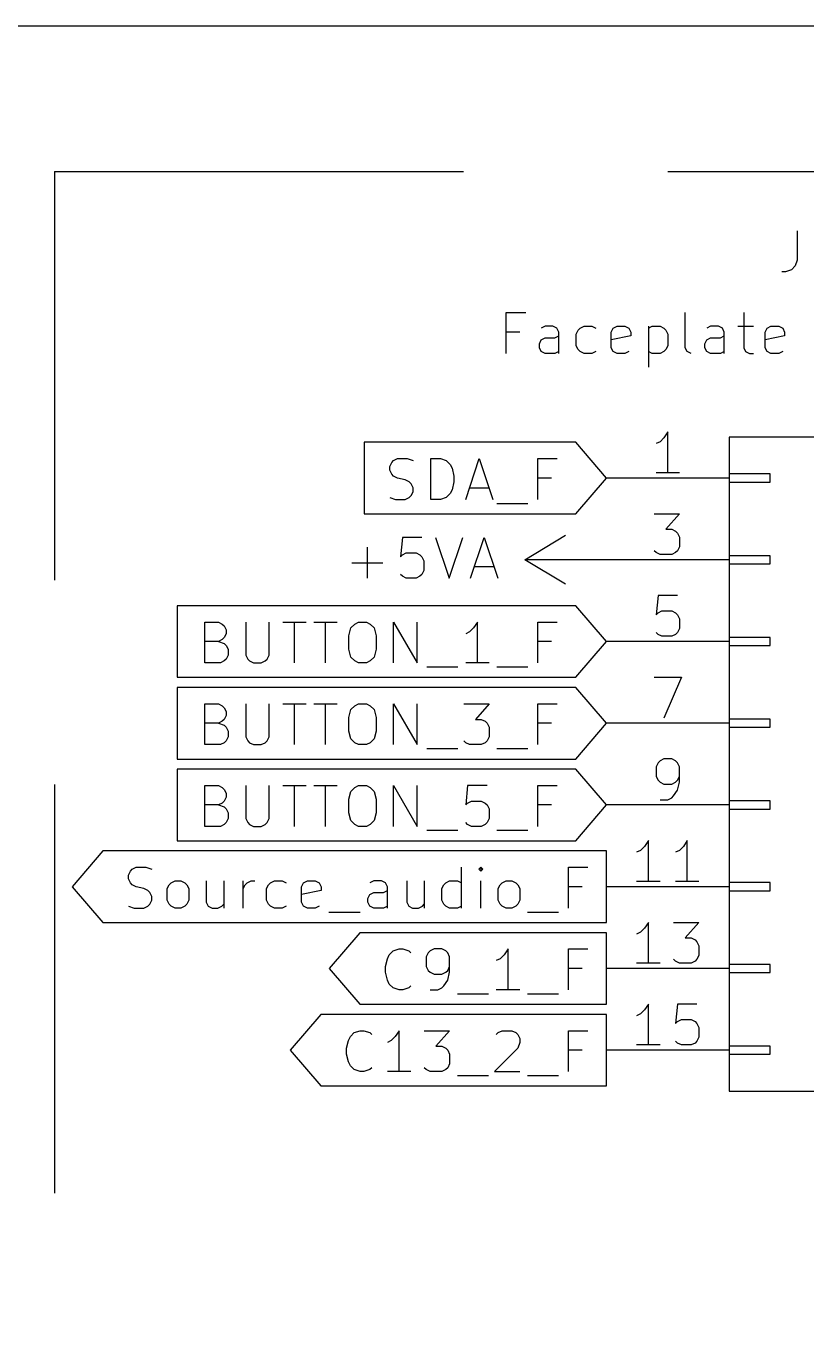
# Model space of a CAD drawing. Extents: x 0.3 to 16.3, y -11.7 to -0.2.
# Drawn here: x 14.39 to 15.344, y -1.785 to -0.197 of the extents above; entities that cross this region are included whole.
import ezdxf

# ---------------------------------------------------------------- set-up
doc = ezdxf.new("R2010")
doc.units = 0
doc.header["$MEASUREMENT"] = 0
doc.linetypes.add('DASHED', pattern=[0.75, 0.5, -0.25])
doc.layers.add('BLACK', color=7, linetype='CONTINUOUS')

msp = doc.modelspace()

# ---------------------------------------------------------------- linework, layer by layer
at = {"layer": 'BLACK', "linetype": 'CONTINUOUS'}
for p, q in [((0.787402, -0.19685), (16.3381, -0.19685)), ((15.3333, -0.447614), (15.3333, -0.483327)), ((15.3333, -0.447614), (15.3333, -0.483327)), ((15.3309, -0.490469), (15.3262, -0.495232)), ((15.3309, -0.490469), (15.3262, -0.495232)), ((15.3333, -0.483327), (15.3309, -0.490469)), ((15.3333, -0.483327), (15.3309, -0.490469)), ((15.319, -0.497614), (15.3143, -0.497614)), ((15.319, -0.497614), (15.3143, -0.497614)), ((15.3262, -0.495232), (15.319, -0.497614)), ((15.3262, -0.495232), (15.319, -0.497614)), ((14.9774, -0.597614), (14.9774, -0.547614)), ((14.9774, -0.547614), (15.0012, -0.547614)), ((14.9774, -0.597614), (14.9774, -0.547614)), ((14.9774, -0.547614), (15.0012, -0.547614)), ((15.1964, -0.590469), (15.1964, -0.547614)), ((15.1964, -0.590469), (15.1964, -0.547614)), ((15.2679, -0.547614), (15.2679, -0.590469)), ((15.2679, -0.547614), (15.2679, -0.590469)), ((14.994, -0.571421), (14.9774, -0.571421)), ((14.994, -0.571421), (14.9774, -0.571421)), ((15.025, -0.56428), (15.0202, -0.566661)), ((15.025, -0.56428), (15.0202, -0.566661)), ((15.0345, -0.56428), (15.025, -0.56428)), ((15.0345, -0.56428), (15.025, -0.56428)), ((15.0393, -0.566661), (15.0345, -0.56428)), ((15.0393, -0.566661), (15.0345, -0.56428)), ((15.0417, -0.571421), (15.0393, -0.566661)), ((15.0417, -0.571421), (15.0393, -0.566661)), ((15.0417, -0.597614), (15.0417, -0.571421)), ((15.0417, -0.597614), (15.0417, -0.571421)), ((15.0631, -0.573803), (15.0655, -0.569043)), ((15.0631, -0.573803), (15.0655, -0.569043)), ((15.0655, -0.569043), (15.0679, -0.566661)), ((15.0655, -0.569043), (15.0679, -0.566661)), ((15.0679, -0.566661), (15.0726, -0.56428)), ((15.0679, -0.566661), (15.0726, -0.56428)), ((15.0726, -0.56428), (15.0821, -0.56428)), ((15.0726, -0.56428), (15.0821, -0.56428)), ((15.0821, -0.56428), (15.0869, -0.566661)), ((15.0821, -0.56428), (15.0869, -0.566661)), ((15.1059, -0.571421), (15.1083, -0.566661)), ((15.1059, -0.571421), (15.1083, -0.566661)), ((15.1059, -0.590469), (15.1059, -0.571421)), ((15.1059, -0.590469), (15.1059, -0.571421)), ((15.1083, -0.566661), (15.1131, -0.56428)), ((15.1083, -0.566661), (15.1131, -0.56428)), ((15.1131, -0.56428), (15.1226, -0.56428)), ((15.1131, -0.56428), (15.1226, -0.56428)), ((15.1226, -0.56428), (15.1274, -0.566661)), ((15.1226, -0.56428), (15.1274, -0.566661)), ((15.1274, -0.566661), (15.1298, -0.571421)), ((15.1274, -0.566661), (15.1298, -0.571421)), ((15.1298, -0.571421), (15.1298, -0.576185)), ((15.1298, -0.571421), (15.1298, -0.576185)), ((15.1512, -0.56428), (15.1512, -0.61428)), ((15.1512, -0.566661), (15.1559, -0.56428)), ((15.1512, -0.56428), (15.1512, -0.61428)), ((15.1512, -0.566661), (15.1559, -0.56428)), ((15.1559, -0.56428), (15.1655, -0.56428)), ((15.1559, -0.56428), (15.1655, -0.56428)), ((15.1655, -0.56428), (15.1702, -0.566661)), ((15.1655, -0.56428), (15.1702, -0.566661)), ((15.1702, -0.566661), (15.1726, -0.569043)), ((15.1702, -0.566661), (15.1726, -0.569043)), ((15.1726, -0.569043), (15.175, -0.573803)), ((15.1726, -0.569043), (15.175, -0.573803)), ((15.2274, -0.56428), (15.2226, -0.566661)), ((15.2274, -0.56428), (15.2226, -0.566661)), ((15.2369, -0.56428), (15.2274, -0.56428)), ((15.2369, -0.56428), (15.2274, -0.56428)), ((15.2417, -0.566661), (15.2369, -0.56428)), ((15.2417, -0.566661), (15.2369, -0.56428)), ((15.244, -0.571421), (15.2417, -0.566661)), ((15.244, -0.571421), (15.2417, -0.566661)), ((15.244, -0.597614), (15.244, -0.571421)), ((15.244, -0.597614), (15.244, -0.571421)), ((15.2607, -0.56428), (15.2798, -0.56428)), ((15.2607, -0.56428), (15.2798, -0.56428)), ((15.294, -0.571421), (15.2964, -0.566661)), ((15.294, -0.571421), (15.2964, -0.566661)), ((15.294, -0.590469), (15.294, -0.571421)), ((15.294, -0.590469), (15.294, -0.571421)), ((15.2964, -0.566661), (15.3012, -0.56428)), ((15.2964, -0.566661), (15.3012, -0.56428)), ((15.3012, -0.56428), (15.3107, -0.56428)), ((15.3012, -0.56428), (15.3107, -0.56428)), ((15.3107, -0.56428), (15.3155, -0.566661)), ((15.3107, -0.56428), (15.3155, -0.566661)), ((15.3155, -0.566661), (15.3179, -0.571421)), ((15.3155, -0.566661), (15.3179, -0.571421)), ((15.3179, -0.571421), (15.3179, -0.576185)), ((15.3179, -0.571421), (15.3179, -0.576185)), ((15.0179, -0.585709), (15.0202, -0.580945)), ((15.0179, -0.585709), (15.0202, -0.580945)), ((15.0179, -0.590469), (15.0179, -0.585709)), ((15.0179, -0.590469), (15.0179, -0.585709)), ((15.0202, -0.580945), (15.025, -0.578567)), ((15.0202, -0.580945), (15.025, -0.578567)), ((15.025, -0.578567), (15.0369, -0.578567)), ((15.025, -0.578567), (15.0369, -0.578567)), ((15.0369, -0.578567), (15.0417, -0.576185)), ((15.0369, -0.578567), (15.0417, -0.576185)), ((15.0631, -0.588091), (15.0631, -0.573803)), ((15.0631, -0.588091), (15.0631, -0.573803)), ((15.1298, -0.576185), (15.1059, -0.580945)), ((15.1298, -0.576185), (15.1059, -0.580945)), ((15.175, -0.573803), (15.175, -0.588091)), ((15.175, -0.573803), (15.175, -0.588091)), ((15.2202, -0.585709), (15.2226, -0.580945)), ((15.2202, -0.585709), (15.2226, -0.580945)), ((15.2202, -0.590469), (15.2202, -0.585709)), ((15.2202, -0.590469), (15.2202, -0.585709)), ((15.2226, -0.580945), (15.2274, -0.578567)), ((15.2226, -0.580945), (15.2274, -0.578567)), ((15.2274, -0.578567), (15.2393, -0.578567)), ((15.2274, -0.578567), (15.2393, -0.578567)), ((15.2393, -0.578567), (15.244, -0.576185)), ((15.2393, -0.578567), (15.244, -0.576185)), ((15.3179, -0.576185), (15.294, -0.580945)), ((15.3179, -0.576185), (15.294, -0.580945)), ((15.0202, -0.595232), (15.0179, -0.590469)), ((15.0202, -0.595232), (15.0179, -0.590469)), ((15.025, -0.597614), (15.0202, -0.595232)), ((15.025, -0.597614), (15.0202, -0.595232)), ((15.0369, -0.597614), (15.025, -0.597614)), ((15.0369, -0.597614), (15.025, -0.597614)), ((15.0417, -0.595232), (15.0369, -0.597614)), ((15.0417, -0.595232), (15.0369, -0.597614)), ((15.0655, -0.59285), (15.0631, -0.588091)), ((15.0655, -0.59285), (15.0631, -0.588091)), ((15.0679, -0.595232), (15.0655, -0.59285)), ((15.0679, -0.595232), (15.0655, -0.59285)), ((15.0726, -0.597614), (15.0679, -0.595232)), ((15.0726, -0.597614), (15.0679, -0.595232)), ((15.0821, -0.597614), (15.0726, -0.597614)), ((15.0821, -0.597614), (15.0726, -0.597614)), ((15.0869, -0.595232), (15.0821, -0.597614)), ((15.0869, -0.595232), (15.0821, -0.597614)), ((15.1083, -0.595232), (15.1059, -0.590469)), ((15.1083, -0.595232), (15.1059, -0.590469)), ((15.1131, -0.597614), (15.1083, -0.595232)), ((15.1131, -0.597614), (15.1083, -0.595232)), ((15.1226, -0.597614), (15.1131, -0.597614)), ((15.1226, -0.597614), (15.1131, -0.597614)), ((15.1274, -0.595232), (15.1226, -0.597614)), ((15.1274, -0.595232), (15.1226, -0.597614)), ((15.1559, -0.597614), (15.1512, -0.595232)), ((15.1559, -0.597614), (15.1512, -0.595232)), ((15.1655, -0.597614), (15.1559, -0.597614)), ((15.1655, -0.597614), (15.1559, -0.597614)), ((15.1702, -0.595232), (15.1655, -0.597614)), ((15.1702, -0.595232), (15.1655, -0.597614)), ((15.1726, -0.59285), (15.1702, -0.595232)), ((15.1726, -0.59285), (15.1702, -0.595232)), ((15.175, -0.588091), (15.1726, -0.59285)), ((15.175, -0.588091), (15.1726, -0.59285)), ((15.1988, -0.595232), (15.1964, -0.590469)), ((15.1988, -0.595232), (15.1964, -0.590469)), ((15.2036, -0.597614), (15.1988, -0.595232)), ((15.2036, -0.597614), (15.1988, -0.595232)), ((15.2226, -0.595232), (15.2202, -0.590469)), ((15.2226, -0.595232), (15.2202, -0.590469)), ((15.2274, -0.597614), (15.2226, -0.595232)), ((15.2274, -0.597614), (15.2226, -0.595232)), ((15.2393, -0.597614), (15.2274, -0.597614)), ((15.2393, -0.597614), (15.2274, -0.597614)), ((15.244, -0.595232), (15.2393, -0.597614)), ((15.244, -0.595232), (15.2393, -0.597614)), ((15.2679, -0.590469), (15.2702, -0.595232)), ((15.2679, -0.590469), (15.2702, -0.595232)), ((15.2702, -0.595232), (15.275, -0.597614)), ((15.2702, -0.595232), (15.275, -0.597614)), ((15.275, -0.597614), (15.2798, -0.597614)), ((15.275, -0.597614), (15.2798, -0.597614)), ((15.2964, -0.595232), (15.294, -0.590469)), ((15.2964, -0.595232), (15.294, -0.590469)), ((15.3012, -0.597614), (15.2964, -0.595232)), ((15.3012, -0.597614), (15.2964, -0.595232)), ((15.3107, -0.597614), (15.3012, -0.597614)), ((15.3107, -0.597614), (15.3012, -0.597614)), ((15.3155, -0.595232), (15.3107, -0.597614)), ((15.3155, -0.595232), (15.3107, -0.597614)), ((15.175, -0.693618), (15.1702, -0.70076)), ((15.175, -0.693618), (15.1702, -0.70076)), ((15.175, -0.743618), (15.175, -0.693618)), ((15.175, -0.743618), (15.175, -0.693618)), ((15.0625, -0.706236), (14.8036, -0.706236)), ((14.8036, -0.706236), (14.8036, -0.75)), ((15.1, -0.75), (15.0625, -0.706236)), ((15.1655, -0.705524), (15.1607, -0.707902)), ((15.1655, -0.705524), (15.1607, -0.707902)), ((15.1702, -0.70076), (15.1655, -0.705524)), ((15.1702, -0.70076), (15.1655, -0.705524)), ((15.25, -0.7), (15.25, -1.5)), ((15.45, -0.7), (15.25, -0.7)), ((14.8373, -0.730953), (14.8397, -0.728575)), ((14.8397, -0.728575), (14.8445, -0.726193)), ((14.8445, -0.726193), (14.8564, -0.726193)), ((14.8564, -0.726193), (14.8635, -0.728575)), ((14.885, -0.776193), (14.885, -0.726193)), ((14.885, -0.726193), (14.8969, -0.726193)), ((14.8969, -0.726193), (14.904, -0.728575)), ((14.904, -0.728575), (14.9088, -0.733335)), ((14.9278, -0.776193), (14.9445, -0.726193)), ((14.9445, -0.726193), (14.9612, -0.776193)), ((15.0159, -0.776193), (15.0159, -0.726193)), ((15.0159, -0.726193), (15.0397, -0.726193)), ((14.835, -0.735717), (14.8373, -0.730953)), ((14.835, -0.740476), (14.835, -0.735717)), ((14.8373, -0.74524), (14.835, -0.740476)), ((14.8397, -0.747622), (14.8373, -0.74524)), ((14.9088, -0.733335), (14.9112, -0.738098)), ((14.9112, -0.738098), (14.9135, -0.747622)), ((15.1893, -0.743618), (15.1607, -0.743618)), ((15.1893, -0.743618), (15.1607, -0.743618)), ((15.25, -0.745), (15.25, -0.755)), ((15.3, -0.745), (15.25, -0.745)), ((15.3, -0.755), (15.3, -0.745)), ((14.8036, -0.75), (14.8036, -0.793764)), ((14.8445, -0.75), (14.8397, -0.747622)), ((14.854, -0.752382), (14.8445, -0.75)), ((14.8588, -0.754764), (14.854, -0.752382)), ((14.8612, -0.757146), (14.8588, -0.754764)), ((14.8635, -0.761906), (14.8612, -0.757146)), ((14.8635, -0.766669), (14.8635, -0.761906)), ((14.9135, -0.754764), (14.9112, -0.764287)), ((14.9135, -0.747622), (14.9135, -0.754764)), ((14.9326, -0.761906), (14.9564, -0.761906)), ((15.0326, -0.75), (15.0159, -0.75)), ((15.0625, -0.793764), (15.1, -0.75)), ((15.25, -0.75), (15.1, -0.75)), ((15.25, -0.75), (15.1, -0.75)), ((15.25, -0.755), (15.3, -0.755)), ((14.835, -0.773811), (14.8421, -0.776193)), ((14.8421, -0.776193), (14.854, -0.776193)), ((14.854, -0.776193), (14.8588, -0.773811)), ((14.8588, -0.773811), (14.8612, -0.771429)), ((14.8612, -0.771429), (14.8635, -0.766669)), ((14.8969, -0.776193), (14.885, -0.776193)), ((14.904, -0.773811), (14.8969, -0.776193)), ((14.9088, -0.769047), (14.904, -0.773811)), ((14.9112, -0.764287), (14.9088, -0.769047)), ((14.8036, -0.793764), (15.0625, -0.793764)), ((14.9659, -0.780953), (15.004, -0.780953)), ((15.1583, -0.793618), (15.1893, -0.793618)), ((15.1583, -0.793618), (15.1893, -0.793618)), ((15.1893, -0.793618), (15.1726, -0.812665)), ((15.1893, -0.793618), (15.1726, -0.812665)), ((14.8504, -0.822614), (14.8481, -0.846421)), ((14.8504, -0.822614), (14.8481, -0.846421)), ((14.8743, -0.822614), (14.8504, -0.822614)), ((14.8743, -0.822614), (14.8504, -0.822614)), ((14.8909, -0.822614), (14.9076, -0.872614)), ((14.8909, -0.822614), (14.9076, -0.872614)), ((14.9076, -0.872614), (14.9243, -0.822614)), ((14.9076, -0.872614), (14.9243, -0.822614)), ((14.9338, -0.872614), (14.9504, -0.822614)), ((14.9338, -0.872614), (14.9504, -0.822614)), ((14.9504, -0.822614), (14.9671, -0.872614)), ((14.9504, -0.822614), (14.9671, -0.872614)), ((15, -0.85), (15.05, -0.82)), ((15.1726, -0.812665), (15.1798, -0.812665)), ((15.1726, -0.812665), (15.1798, -0.812665)), ((15.1798, -0.812665), (15.1845, -0.815047)), ((15.1798, -0.812665), (15.1845, -0.815047)), ((15.1845, -0.815047), (15.1869, -0.817425)), ((15.1845, -0.815047), (15.1869, -0.817425)), ((15.1869, -0.817425), (15.1893, -0.822189)), ((15.1869, -0.817425), (15.1893, -0.822189)), ((15.1893, -0.822189), (15.1893, -0.834094)), ((15.1893, -0.822189), (15.1893, -0.834094)), ((14.8076, -0.872614), (14.8076, -0.83452)), ((14.8076, -0.872614), (14.8076, -0.83452)), ((14.8504, -0.844043), (14.8552, -0.841661)), ((14.8504, -0.844043), (14.8552, -0.841661)), ((14.8552, -0.841661), (14.8671, -0.841661)), ((14.8552, -0.841661), (14.8671, -0.841661)), ((14.8671, -0.841661), (14.8719, -0.844043)), ((14.8671, -0.841661), (14.8719, -0.844043)), ((15.1607, -0.841236), (15.1583, -0.838854)), ((15.1607, -0.841236), (15.1583, -0.838854)), ((15.1655, -0.843618), (15.1607, -0.841236)), ((15.1655, -0.843618), (15.1607, -0.841236)), ((15.1845, -0.841236), (15.1798, -0.843618)), ((15.1845, -0.841236), (15.1798, -0.843618)), ((15.1869, -0.838854), (15.1845, -0.841236)), ((15.1869, -0.838854), (15.1845, -0.841236)), ((15.1893, -0.834094), (15.1869, -0.838854)), ((15.1893, -0.834094), (15.1869, -0.838854)), ((14.7885, -0.853567), (14.8266, -0.853567)), ((14.7885, -0.853567), (14.8266, -0.853567)), ((14.8481, -0.846421), (14.8504, -0.844043)), ((14.8481, -0.846421), (14.8504, -0.844043)), ((14.8719, -0.844043), (14.8743, -0.846421)), ((14.8719, -0.844043), (14.8743, -0.846421)), ((14.8743, -0.846421), (14.8766, -0.851185)), ((14.8743, -0.846421), (14.8766, -0.851185)), ((14.8766, -0.851185), (14.8766, -0.863091)), ((14.8766, -0.851185), (14.8766, -0.863091)), ((15.05, -0.88), (15, -0.85)), ((15.1, -0.85), (15, -0.85)), ((15.25, -0.85), (15.1, -0.85)), ((15.25, -0.85), (15.1, -0.85)), ((15.1798, -0.843618), (15.1655, -0.843618)), ((15.1798, -0.843618), (15.1655, -0.843618)), ((15.25, -0.845), (15.25, -0.855)), ((15.3, -0.845), (15.25, -0.845)), ((15.25, -0.855), (15.3, -0.855)), ((15.3, -0.855), (15.3, -0.845)), ((14.8504, -0.870232), (14.8481, -0.86785)), ((14.8504, -0.870232), (14.8481, -0.86785)), ((14.8552, -0.872614), (14.8504, -0.870232)), ((14.8552, -0.872614), (14.8504, -0.870232)), ((14.8671, -0.872614), (14.8552, -0.872614)), ((14.8671, -0.872614), (14.8552, -0.872614)), ((14.8719, -0.870232), (14.8671, -0.872614)), ((14.8719, -0.870232), (14.8671, -0.872614)), ((14.8743, -0.86785), (14.8719, -0.870232)), ((14.8743, -0.86785), (14.8719, -0.870232)), ((14.8766, -0.863091), (14.8743, -0.86785)), ((14.8766, -0.863091), (14.8743, -0.86785)), ((14.9385, -0.858327), (14.9624, -0.858327)), ((14.9385, -0.858327), (14.9624, -0.858327)), ((15.1631, -0.893618), (15.1607, -0.917425)), ((15.1631, -0.893618), (15.1607, -0.917425)), ((15.1869, -0.893618), (15.1631, -0.893618)), ((15.1869, -0.893618), (15.1631, -0.893618)), ((15.0625, -0.906236), (14.575, -0.906236)), ((14.575, -0.906236), (14.575, -0.95)), ((15.1, -0.95), (15.0625, -0.906236)), ((15.1607, -0.917425), (15.1631, -0.915047)), ((15.1607, -0.917425), (15.1631, -0.915047)), ((15.1631, -0.915047), (15.1679, -0.912665)), ((15.1631, -0.915047), (15.1679, -0.912665)), ((15.1679, -0.912665), (15.1798, -0.912665)), ((15.1679, -0.912665), (15.1798, -0.912665)), ((15.1798, -0.912665), (15.1845, -0.915047)), ((15.1798, -0.912665), (15.1845, -0.915047)), ((15.1845, -0.915047), (15.1869, -0.917425)), ((15.1845, -0.915047), (15.1869, -0.917425)), ((15.1869, -0.917425), (15.1893, -0.922189)), ((15.1869, -0.917425), (15.1893, -0.922189)), ((14.6088, -0.976193), (14.6088, -0.926193)), ((14.6088, -0.926193), (14.6254, -0.926193)), ((14.6254, -0.926193), (14.6302, -0.928575)), ((14.6302, -0.928575), (14.6326, -0.930953)), ((14.6326, -0.930953), (14.635, -0.935717)), ((14.635, -0.935717), (14.635, -0.940476)), ((14.6588, -0.926193), (14.6588, -0.966669)), ((14.6873, -0.966669), (14.6873, -0.926193)), ((14.704, -0.926193), (14.7326, -0.926193)), ((14.7183, -0.976193), (14.7183, -0.926193)), ((14.7421, -0.926193), (14.7707, -0.926193)), ((14.7564, -0.976193), (14.7564, -0.926193)), ((14.785, -0.942858), (14.7873, -0.933335)), ((14.7873, -0.933335), (14.7921, -0.928575)), ((14.7921, -0.928575), (14.7969, -0.926193)), ((14.7969, -0.926193), (14.8064, -0.926193)), ((14.8064, -0.926193), (14.8112, -0.928575)), ((14.8112, -0.928575), (14.8159, -0.933335)), ((14.8159, -0.933335), (14.8183, -0.942858)), ((14.8397, -0.976193), (14.8397, -0.926193)), ((14.8397, -0.926193), (14.8683, -0.976193)), ((14.8683, -0.976193), (14.8683, -0.926193)), ((14.9373, -0.933335), (14.9326, -0.938098)), ((14.9421, -0.926193), (14.9373, -0.933335)), ((14.9421, -0.976193), (14.9421, -0.926193)), ((15.0159, -0.976193), (15.0159, -0.926193)), ((15.0159, -0.926193), (15.0397, -0.926193)), ((15.1893, -0.934094), (15.1869, -0.938854)), ((15.1893, -0.934094), (15.1869, -0.938854)), ((15.1893, -0.922189), (15.1893, -0.934094)), ((15.1893, -0.922189), (15.1893, -0.934094)), ((14.575, -0.95), (14.575, -0.993764)), ((14.6254, -0.95), (14.6088, -0.95)), ((14.6302, -0.947622), (14.6254, -0.95)), ((14.6254, -0.95), (14.6326, -0.952382)), ((14.6326, -0.94524), (14.6302, -0.947622)), ((14.635, -0.940476), (14.6326, -0.94524)), ((14.6326, -0.952382), (14.635, -0.954764)), ((14.785, -0.959524), (14.785, -0.942858)), ((14.8183, -0.942858), (14.8183, -0.959524)), ((14.9326, -0.938098), (14.9278, -0.940476)), ((15.0326, -0.95), (15.0159, -0.95)), ((15.0625, -0.993764), (15.1, -0.95)), ((15.25, -0.95), (15.1, -0.95)), ((15.25, -0.95), (15.1, -0.95)), ((15.1631, -0.941236), (15.1607, -0.938854)), ((15.1631, -0.941236), (15.1607, -0.938854)), ((15.1679, -0.943618), (15.1631, -0.941236)), ((15.1679, -0.943618), (15.1631, -0.941236)), ((15.1798, -0.943618), (15.1679, -0.943618)), ((15.1798, -0.943618), (15.1679, -0.943618)), ((15.1845, -0.941236), (15.1798, -0.943618)), ((15.1845, -0.941236), (15.1798, -0.943618)), ((15.1869, -0.938854), (15.1845, -0.941236)), ((15.1869, -0.938854), (15.1845, -0.941236)), ((15.25, -0.945), (15.25, -0.955)), ((15.3, -0.945), (15.25, -0.945)), ((15.3, -0.955), (15.3, -0.945)), ((14.635, -0.954764), (14.6373, -0.959524)), ((14.6373, -0.966669), (14.635, -0.971429)), ((14.6373, -0.959524), (14.6373, -0.966669)), ((14.6588, -0.966669), (14.6612, -0.971429)), ((14.685, -0.971429), (14.6873, -0.966669)), ((14.7873, -0.969047), (14.785, -0.959524)), ((14.8183, -0.959524), (14.8159, -0.969047)), ((15.25, -0.955), (15.3, -0.955)), ((14.6278, -0.976193), (14.6088, -0.976193)), ((14.6326, -0.973811), (14.6278, -0.976193)), ((14.635, -0.971429), (14.6326, -0.973811)), ((14.6612, -0.971429), (14.6635, -0.973811)), ((14.6635, -0.973811), (14.6683, -0.976193)), ((14.6683, -0.976193), (14.6778, -0.976193)), ((14.6778, -0.976193), (14.6826, -0.973811)), ((14.6826, -0.973811), (14.685, -0.971429)), ((14.7921, -0.973811), (14.7873, -0.969047)), ((14.7969, -0.976193), (14.7921, -0.973811)), ((14.8064, -0.976193), (14.7969, -0.976193)), ((14.8112, -0.973811), (14.8064, -0.976193)), ((14.8159, -0.969047), (14.8112, -0.973811)), ((14.8802, -0.980953), (14.9183, -0.980953)), ((14.9564, -0.976193), (14.9278, -0.976193)), ((14.9659, -0.980953), (15.004, -0.980953)), ((14.575, -0.993764), (15.0625, -0.993764)), ((15.1583, -0.993618), (15.1917, -0.993618)), ((15.1583, -0.993618), (15.1917, -0.993618)), ((15.1917, -0.993618), (15.1702, -1.04362)), ((15.1917, -0.993618), (15.1702, -1.04362)), ((15.0625, -1.00624), (14.575, -1.00624)), ((14.575, -1.00624), (14.575, -1.05)), ((15.1, -1.05), (15.0625, -1.00624)), ((14.6088, -1.07619), (14.6088, -1.02619)), ((14.6088, -1.02619), (14.6254, -1.02619)), ((14.6254, -1.02619), (14.6302, -1.02857)), ((14.6302, -1.02857), (14.6326, -1.03095)), ((14.6326, -1.03095), (14.635, -1.03572)), ((14.6588, -1.02619), (14.6588, -1.06667)), ((14.6873, -1.06667), (14.6873, -1.02619)), ((14.704, -1.02619), (14.7326, -1.02619)), ((14.7183, -1.07619), (14.7183, -1.02619)), ((14.7421, -1.02619), (14.7707, -1.02619)), ((14.7564, -1.07619), (14.7564, -1.02619)), ((14.7873, -1.03333), (14.7921, -1.02857)), ((14.7921, -1.02857), (14.7969, -1.02619)), ((14.7969, -1.02619), (14.8064, -1.02619)), ((14.8064, -1.02619), (14.8112, -1.02857)), ((14.8112, -1.02857), (14.8159, -1.03333)), ((14.8397, -1.07619), (14.8397, -1.02619)), ((14.8397, -1.02619), (14.8683, -1.07619)), ((14.8683, -1.07619), (14.8683, -1.02619)), ((14.9254, -1.02619), (14.9564, -1.02619)), ((14.9564, -1.02619), (14.9397, -1.04524)), ((15.0159, -1.07619), (15.0159, -1.02619)), ((15.0159, -1.02619), (15.0397, -1.02619)), ((14.6302, -1.04762), (14.6254, -1.05)), ((14.6326, -1.04524), (14.6302, -1.04762)), ((14.635, -1.04048), (14.6326, -1.04524)), ((14.635, -1.03572), (14.635, -1.04048)), ((14.785, -1.04286), (14.7873, -1.03333)), ((14.785, -1.05952), (14.785, -1.04286)), ((14.8159, -1.03333), (14.8183, -1.04286)), ((14.8183, -1.04286), (14.8183, -1.05952)), ((14.9397, -1.04524), (14.9469, -1.04524)), ((14.9469, -1.04524), (14.9516, -1.04762)), ((14.9516, -1.04762), (14.954, -1.05)), ((15.25, -1.045), (15.25, -1.055)), ((15.3, -1.045), (15.25, -1.045)), ((15.3, -1.055), (15.3, -1.045)), ((14.575, -1.05), (14.575, -1.09376)), ((14.6254, -1.05), (14.6088, -1.05)), ((14.6254, -1.05), (14.6326, -1.05238)), ((14.6326, -1.05238), (14.635, -1.05476)), ((14.635, -1.05476), (14.6373, -1.05952)), ((14.6373, -1.05952), (14.6373, -1.06667)), ((14.7873, -1.06905), (14.785, -1.05952)), ((14.8183, -1.05952), (14.8159, -1.06905)), ((14.954, -1.05), (14.9564, -1.05476)), ((14.9564, -1.05476), (14.9564, -1.06667)), ((15.0326, -1.05), (15.0159, -1.05)), ((15.0625, -1.09376), (15.1, -1.05)), ((15.25, -1.05), (15.1, -1.05)), ((15.25, -1.05), (15.1, -1.05)), ((15.25, -1.055), (15.3, -1.055)), ((14.6278, -1.07619), (14.6088, -1.07619)), ((14.6326, -1.07381), (14.6278, -1.07619)), ((14.635, -1.07143), (14.6326, -1.07381)), ((14.6373, -1.06667), (14.635, -1.07143)), ((14.6588, -1.06667), (14.6612, -1.07143)), ((14.6612, -1.07143), (14.6635, -1.07381)), ((14.6635, -1.07381), (14.6683, -1.07619)), ((14.6683, -1.07619), (14.6778, -1.07619)), ((14.6778, -1.07619), (14.6826, -1.07381)), ((14.6826, -1.07381), (14.685, -1.07143)), ((14.685, -1.07143), (14.6873, -1.06667)), ((14.7921, -1.07381), (14.7873, -1.06905)), ((14.7969, -1.07619), (14.7921, -1.07381)), ((14.8064, -1.07619), (14.7969, -1.07619)), ((14.8112, -1.07381), (14.8064, -1.07619)), ((14.8159, -1.06905), (14.8112, -1.07381)), ((14.9278, -1.07381), (14.9254, -1.07143)), ((14.9326, -1.07619), (14.9278, -1.07381)), ((14.9469, -1.07619), (14.9326, -1.07619)), ((14.9516, -1.07381), (14.9469, -1.07619)), ((14.954, -1.07143), (14.9516, -1.07381)), ((14.9564, -1.06667), (14.954, -1.07143)), ((14.575, -1.09376), (15.0625, -1.09376)), ((14.8802, -1.08095), (14.9183, -1.08095)), ((14.9659, -1.08095), (15.004, -1.08095)), ((15.1702, -1.09362), (15.1655, -1.096)), ((15.1702, -1.09362), (15.1655, -1.096)), ((15.1798, -1.09362), (15.1702, -1.09362)), ((15.1798, -1.09362), (15.1702, -1.09362)), ((15.1845, -1.096), (15.1798, -1.09362)), ((15.1845, -1.096), (15.1798, -1.09362)), ((15.0625, -1.10624), (14.575, -1.10624)), ((14.575, -1.10624), (14.575, -1.15)), ((15.1, -1.15), (15.0625, -1.10624)), ((15.1631, -1.09838), (15.1607, -1.10314)), ((15.1631, -1.09838), (15.1607, -1.10314)), ((15.1607, -1.10314), (15.1607, -1.11505)), ((15.1607, -1.10314), (15.1607, -1.11505)), ((15.1655, -1.096), (15.1631, -1.09838)), ((15.1655, -1.096), (15.1631, -1.09838)), ((15.1869, -1.09838), (15.1845, -1.096)), ((15.1869, -1.09838), (15.1845, -1.096)), ((15.1893, -1.10314), (15.1869, -1.09838)), ((15.1893, -1.10314), (15.1869, -1.09838)), ((15.1893, -1.12219), (15.1893, -1.10314)), ((15.1893, -1.12219), (15.1893, -1.10314)), ((14.6088, -1.17619), (14.6088, -1.12619)), ((14.6088, -1.12619), (14.6254, -1.12619)), ((14.6254, -1.12619), (14.6302, -1.12857)), ((14.6588, -1.12619), (14.6588, -1.16667)), ((14.6873, -1.16667), (14.6873, -1.12619)), ((14.704, -1.12619), (14.7326, -1.12619)), ((14.7183, -1.17619), (14.7183, -1.12619)), ((14.7421, -1.12619), (14.7707, -1.12619)), ((14.7564, -1.17619), (14.7564, -1.12619)), ((14.7921, -1.12857), (14.7969, -1.12619)), ((14.7969, -1.12619), (14.8064, -1.12619)), ((14.8064, -1.12619), (14.8112, -1.12857)), ((14.8397, -1.17619), (14.8397, -1.12619)), ((14.8397, -1.12619), (14.8683, -1.17619)), ((14.8683, -1.17619), (14.8683, -1.12619)), ((14.9302, -1.12619), (14.9278, -1.15)), ((14.954, -1.12619), (14.9302, -1.12619)), ((15.0159, -1.17619), (15.0159, -1.12619)), ((15.0159, -1.12619), (15.0397, -1.12619)), ((15.1607, -1.11505), (15.1631, -1.11981)), ((15.1607, -1.11505), (15.1631, -1.11981)), ((15.1631, -1.11981), (15.1655, -1.12219)), ((15.1631, -1.11981), (15.1655, -1.12219)), ((15.1655, -1.12219), (15.1702, -1.12457)), ((15.1655, -1.12219), (15.1702, -1.12457)), ((15.1702, -1.12457), (15.1798, -1.12457)), ((15.1702, -1.12457), (15.1798, -1.12457)), ((15.1798, -1.12457), (15.1845, -1.12219)), ((15.1798, -1.12457), (15.1845, -1.12219)), ((15.1845, -1.12219), (15.1869, -1.11981)), ((15.1845, -1.12219), (15.1869, -1.11981)), ((15.1869, -1.11981), (15.1893, -1.11505)), ((15.1869, -1.11981), (15.1893, -1.11505)), ((15.1869, -1.13171), (15.1893, -1.12219)), ((15.1869, -1.13171), (15.1893, -1.12219)), ((14.6302, -1.12857), (14.6326, -1.13095)), ((14.6326, -1.13095), (14.635, -1.13572)), ((14.635, -1.14048), (14.6326, -1.14524)), ((14.635, -1.13572), (14.635, -1.14048)), ((14.785, -1.14286), (14.7873, -1.13333)), ((14.785, -1.15952), (14.785, -1.14286)), ((14.7873, -1.13333), (14.7921, -1.12857)), ((14.8112, -1.12857), (14.8159, -1.13333)), ((14.8159, -1.13333), (14.8183, -1.14286)), ((14.8183, -1.14286), (14.8183, -1.15952)), ((15.175, -1.14362), (15.1798, -1.14124)), ((15.175, -1.14362), (15.1798, -1.14124)), ((15.1798, -1.14124), (15.1821, -1.13885)), ((15.1798, -1.14124), (15.1821, -1.13885)), ((15.1821, -1.13885), (15.1869, -1.13171)), ((15.1821, -1.13885), (15.1869, -1.13171)), ((14.575, -1.15), (14.575, -1.19376)), ((14.6254, -1.15), (14.6088, -1.15)), ((14.6302, -1.14762), (14.6254, -1.15)), ((14.6254, -1.15), (14.6326, -1.15238)), ((14.6326, -1.14524), (14.6302, -1.14762)), ((14.6326, -1.15238), (14.635, -1.15476)), ((14.635, -1.15476), (14.6373, -1.15952)), ((14.9278, -1.15), (14.9302, -1.14762)), ((14.9302, -1.14762), (14.935, -1.14524)), ((14.935, -1.14524), (14.9469, -1.14524)), ((14.9469, -1.14524), (14.9516, -1.14762)), ((14.9516, -1.14762), (14.954, -1.15)), ((14.954, -1.15), (14.9564, -1.15476)), ((14.9564, -1.15476), (14.9564, -1.16667)), ((15.0326, -1.15), (15.0159, -1.15)), ((15.0625, -1.19376), (15.1, -1.15)), ((15.25, -1.15), (15.1, -1.15)), ((15.25, -1.15), (15.1, -1.15)), ((15.1655, -1.14362), (15.175, -1.14362)), ((15.1655, -1.14362), (15.175, -1.14362)), ((15.25, -1.145), (15.25, -1.155)), ((15.3, -1.145), (15.25, -1.145)), ((15.25, -1.155), (15.3, -1.155)), ((15.3, -1.155), (15.3, -1.145)), ((14.6326, -1.17381), (14.6278, -1.17619)), ((14.635, -1.17143), (14.6326, -1.17381)), ((14.6373, -1.16667), (14.635, -1.17143)), ((14.6373, -1.15952), (14.6373, -1.16667)), ((14.6588, -1.16667), (14.6612, -1.17143)), ((14.6612, -1.17143), (14.6635, -1.17381)), ((14.6635, -1.17381), (14.6683, -1.17619)), ((14.6778, -1.17619), (14.6826, -1.17381)), ((14.6826, -1.17381), (14.685, -1.17143)), ((14.685, -1.17143), (14.6873, -1.16667)), ((14.7873, -1.16905), (14.785, -1.15952)), ((14.7921, -1.17381), (14.7873, -1.16905)), ((14.7969, -1.17619), (14.7921, -1.17381)), ((14.8112, -1.17381), (14.8064, -1.17619)), ((14.8159, -1.16905), (14.8112, -1.17381)), ((14.8183, -1.15952), (14.8159, -1.16905)), ((14.9302, -1.17381), (14.9278, -1.17143)), ((14.935, -1.17619), (14.9302, -1.17381)), ((14.9516, -1.17381), (14.9469, -1.17619)), ((14.954, -1.17143), (14.9516, -1.17381)), ((14.9564, -1.16667), (14.954, -1.17143)), ((14.6278, -1.17619), (14.6088, -1.17619)), ((14.6683, -1.17619), (14.6778, -1.17619)), ((14.8064, -1.17619), (14.7969, -1.17619)), ((14.8802, -1.18095), (14.9183, -1.18095)), ((14.9469, -1.17619), (14.935, -1.17619)), ((14.9659, -1.18095), (15.004, -1.18095)), ((14.4839, -1.20624), (14.4464, -1.25)), ((15.1, -1.20624), (14.4839, -1.20624)), ((14.575, -1.19376), (15.0625, -1.19376)), ((15.1, -1.25), (15.1, -1.20624)), ((15.1417, -1.20552), (15.1369, -1.2079)), ((15.1417, -1.20552), (15.1369, -1.2079)), ((15.1464, -1.20076), (15.1417, -1.20552)), ((15.1464, -1.20076), (15.1417, -1.20552)), ((15.1512, -1.19362), (15.1464, -1.20076)), ((15.1512, -1.19362), (15.1464, -1.20076)), ((15.1512, -1.24362), (15.1512, -1.19362)), ((15.1512, -1.24362), (15.1512, -1.19362)), ((15.1893, -1.20552), (15.1845, -1.2079)), ((15.1893, -1.20552), (15.1845, -1.2079)), ((15.194, -1.20076), (15.1893, -1.20552)), ((15.194, -1.20076), (15.1893, -1.20552)), ((15.1988, -1.19362), (15.194, -1.20076)), ((15.1988, -1.19362), (15.194, -1.20076)), ((15.1988, -1.24362), (15.1988, -1.19362)), ((15.1988, -1.24362), (15.1988, -1.19362)), ((14.5153, -1.23572), (14.5177, -1.23095)), ((14.5153, -1.24048), (14.5153, -1.23572)), ((14.5177, -1.23095), (14.5201, -1.22857)), ((14.5201, -1.22857), (14.5248, -1.22619)), ((14.5248, -1.22619), (14.5368, -1.22619)), ((14.5368, -1.22619), (14.5439, -1.22857)), ((14.9225, -1.27619), (14.9225, -1.22619)), ((14.9463, -1.22619), (14.9439, -1.22857)), ((14.9439, -1.22857), (14.9463, -1.23095)), ((14.9487, -1.22857), (14.9463, -1.22619)), ((14.9463, -1.22619), (14.9463, -1.23095)), ((14.9463, -1.23095), (14.9487, -1.22857)), ((15.0534, -1.27619), (15.0534, -1.22619)), ((15.0534, -1.22619), (15.0772, -1.22619)), ((14.4464, -1.25), (14.4839, -1.29376)), ((14.5177, -1.24524), (14.5153, -1.24048)), ((14.5201, -1.24762), (14.5177, -1.24524)), ((14.5248, -1.25), (14.5201, -1.24762)), ((14.5344, -1.25238), (14.5248, -1.25)), ((14.5391, -1.25476), (14.5344, -1.25238)), ((14.5629, -1.25238), (14.5653, -1.24762)), ((14.5629, -1.26667), (14.5629, -1.25238)), ((14.5653, -1.24762), (14.5677, -1.24524)), ((14.5677, -1.24524), (14.5725, -1.24286)), ((14.5725, -1.24286), (14.5796, -1.24286)), ((14.5796, -1.24286), (14.5844, -1.24524)), ((14.5844, -1.24524), (14.5868, -1.24762)), ((14.5868, -1.24762), (14.5891, -1.25238)), ((14.5891, -1.25238), (14.5891, -1.26667)), ((14.6106, -1.24286), (14.6106, -1.26905)), ((14.632, -1.24286), (14.632, -1.27619)), ((14.6558, -1.27619), (14.6558, -1.24286)), ((14.6558, -1.25238), (14.6582, -1.24762)), ((14.6582, -1.24762), (14.6606, -1.24524)), ((14.6606, -1.24524), (14.6653, -1.24286)), ((14.6653, -1.24286), (14.6701, -1.24286)), ((14.6844, -1.25238), (14.6868, -1.24762)), ((14.6844, -1.26667), (14.6844, -1.25238)), ((14.6868, -1.24762), (14.6891, -1.24524)), ((14.6891, -1.24524), (14.6939, -1.24286)), ((14.6939, -1.24286), (14.7034, -1.24286)), ((14.7034, -1.24286), (14.7082, -1.24524)), ((14.7272, -1.25), (14.7296, -1.24524)), ((14.7272, -1.26905), (14.7272, -1.25)), ((14.7296, -1.24524), (14.7344, -1.24286)), ((14.7344, -1.24286), (14.7439, -1.24286)), ((14.7439, -1.24286), (14.7487, -1.24524)), ((14.7487, -1.24524), (14.751, -1.25)), ((14.751, -1.25), (14.751, -1.25476)), ((14.8153, -1.24286), (14.8106, -1.24524)), ((14.8248, -1.24286), (14.8153, -1.24286)), ((14.8296, -1.24524), (14.8248, -1.24286)), ((14.832, -1.25), (14.8296, -1.24524)), ((14.832, -1.27619), (14.832, -1.25)), ((14.8558, -1.24286), (14.8558, -1.26905)), ((14.8772, -1.24286), (14.8772, -1.27619)), ((14.8987, -1.25238), (14.901, -1.24762)), ((14.8987, -1.26667), (14.8987, -1.25238)), ((14.901, -1.24762), (14.9034, -1.24524)), ((14.9034, -1.24524), (14.9082, -1.24286)), ((14.9082, -1.24286), (14.9177, -1.24286)), ((14.9177, -1.24286), (14.9225, -1.24524)), ((14.9463, -1.27619), (14.9463, -1.24286)), ((14.9677, -1.25238), (14.9701, -1.24762)), ((14.9677, -1.26667), (14.9677, -1.25238)), ((14.9701, -1.24762), (14.9725, -1.24524)), ((14.9725, -1.24524), (14.9772, -1.24286)), ((14.9772, -1.24286), (14.9844, -1.24286)), ((14.9844, -1.24286), (14.9891, -1.24524)), ((14.9891, -1.24524), (14.9915, -1.24762)), ((14.9915, -1.24762), (14.9939, -1.25238)), ((14.9939, -1.25238), (14.9939, -1.26667)), ((15.0701, -1.25), (15.0534, -1.25)), ((15.25, -1.25), (15.1, -1.25)), ((15.1, -1.29376), (15.1, -1.25)), ((15.25, -1.25), (15.1, -1.25)), ((15.1655, -1.24362), (15.1369, -1.24362)), ((15.1655, -1.24362), (15.1369, -1.24362)), ((15.2131, -1.24362), (15.1845, -1.24362)), ((15.2131, -1.24362), (15.1845, -1.24362)), ((15.25, -1.245), (15.25, -1.255)), ((15.3, -1.245), (15.25, -1.245)), ((15.3, -1.255), (15.3, -1.245)), ((14.5415, -1.25715), (14.5391, -1.25476)), ((14.5439, -1.26191), (14.5415, -1.25715)), ((14.5415, -1.27143), (14.5439, -1.26667)), ((14.5439, -1.26667), (14.5439, -1.26191)), ((14.5653, -1.27143), (14.5629, -1.26667)), ((14.5891, -1.26667), (14.5868, -1.27143)), ((14.6106, -1.26905), (14.6129, -1.27381)), ((14.6868, -1.27143), (14.6844, -1.26667)), ((14.751, -1.25476), (14.7272, -1.25952)), ((14.7296, -1.27381), (14.7272, -1.26905)), ((14.8082, -1.26429), (14.8106, -1.25952)), ((14.8082, -1.26905), (14.8082, -1.26429)), ((14.8106, -1.27381), (14.8082, -1.26905)), ((14.8106, -1.25952), (14.8153, -1.25715)), ((14.8153, -1.25715), (14.8272, -1.25715)), ((14.8272, -1.25715), (14.832, -1.25476)), ((14.8558, -1.26905), (14.8582, -1.27381)), ((14.901, -1.27143), (14.8987, -1.26667)), ((14.9701, -1.27143), (14.9677, -1.26667)), ((14.9939, -1.26667), (14.9915, -1.27143)), ((15.25, -1.255), (15.3, -1.255)), ((14.5153, -1.27381), (14.5225, -1.27619)), ((14.5225, -1.27619), (14.5344, -1.27619)), ((14.5344, -1.27619), (14.5391, -1.27381)), ((14.5391, -1.27381), (14.5415, -1.27143)), ((14.5677, -1.27381), (14.5653, -1.27143)), ((14.5725, -1.27619), (14.5677, -1.27381)), ((14.5796, -1.27619), (14.5725, -1.27619)), ((14.5844, -1.27381), (14.5796, -1.27619)), ((14.5868, -1.27143), (14.5844, -1.27381)), ((14.6129, -1.27381), (14.6177, -1.27619)), ((14.6177, -1.27619), (14.6248, -1.27619)), ((14.6248, -1.27619), (14.6296, -1.27381)), ((14.6296, -1.27381), (14.632, -1.27143)), ((14.6891, -1.27381), (14.6868, -1.27143)), ((14.6939, -1.27619), (14.6891, -1.27381)), ((14.7034, -1.27619), (14.6939, -1.27619)), ((14.7082, -1.27381), (14.7034, -1.27619)), ((14.7344, -1.27619), (14.7296, -1.27381)), ((14.7439, -1.27619), (14.7344, -1.27619)), ((14.7487, -1.27381), (14.7439, -1.27619)), ((14.7606, -1.28095), (14.7987, -1.28095)), ((14.8153, -1.27619), (14.8106, -1.27381)), ((14.8272, -1.27619), (14.8153, -1.27619)), ((14.832, -1.27381), (14.8272, -1.27619)), ((14.8582, -1.27381), (14.8629, -1.27619)), ((14.8629, -1.27619), (14.8701, -1.27619)), ((14.8701, -1.27619), (14.8748, -1.27381)), ((14.8748, -1.27381), (14.8772, -1.27143)), ((14.9034, -1.27381), (14.901, -1.27143)), ((14.9082, -1.27619), (14.9034, -1.27381)), ((14.9177, -1.27619), (14.9082, -1.27619)), ((14.9225, -1.27381), (14.9177, -1.27619)), ((14.9725, -1.27381), (14.9701, -1.27143)), ((14.9772, -1.27619), (14.9725, -1.27381)), ((14.9844, -1.27619), (14.9772, -1.27619)), ((14.9891, -1.27381), (14.9844, -1.27619)), ((14.9915, -1.27143), (14.9891, -1.27381)), ((15.0034, -1.28095), (15.0415, -1.28095)), ((14.4839, -1.29376), (15.1, -1.29376)), ((15.1464, -1.30076), (15.1417, -1.30552)), ((15.1464, -1.30076), (15.1417, -1.30552)), ((15.1512, -1.29362), (15.1464, -1.30076)), ((15.1512, -1.29362), (15.1464, -1.30076)), ((15.1512, -1.34362), (15.1512, -1.29362)), ((15.1512, -1.34362), (15.1512, -1.29362)), ((15.1821, -1.29362), (15.2131, -1.29362)), ((15.1821, -1.29362), (15.2131, -1.29362)), ((15.2131, -1.29362), (15.1964, -1.31267)), ((15.2131, -1.29362), (15.1964, -1.31267)), ((14.7982, -1.30624), (14.7607, -1.35)), ((15.1, -1.30624), (14.7982, -1.30624)), ((15.1, -1.35), (15.1, -1.30624)), ((15.1417, -1.30552), (15.1369, -1.3079)), ((15.1417, -1.30552), (15.1369, -1.3079)), ((15.1964, -1.31267), (15.2036, -1.31267)), ((15.1964, -1.31267), (15.2036, -1.31267)), ((15.2036, -1.31267), (15.2083, -1.31505)), ((15.2036, -1.31267), (15.2083, -1.31505)), ((15.2083, -1.31505), (15.2107, -1.31743)), ((15.2083, -1.31505), (15.2107, -1.31743)), ((15.2107, -1.31743), (15.2131, -1.32219)), ((15.2107, -1.31743), (15.2131, -1.32219)), ((14.832, -1.3381), (14.8344, -1.33333)), ((14.8344, -1.33333), (14.8391, -1.32857)), ((14.8391, -1.32857), (14.8463, -1.32619)), ((14.8463, -1.32619), (14.851, -1.32619)), ((14.851, -1.32619), (14.8582, -1.32857)), ((14.8582, -1.32857), (14.8606, -1.33095)), ((14.882, -1.33095), (14.8796, -1.33572)), ((14.8844, -1.32857), (14.882, -1.33095)), ((14.8891, -1.32619), (14.8844, -1.32857)), ((14.8987, -1.32619), (14.8891, -1.32619)), ((14.9034, -1.32857), (14.8987, -1.32619)), ((14.9058, -1.33095), (14.9034, -1.32857)), ((14.9082, -1.33572), (14.9058, -1.33095)), ((14.9748, -1.33333), (14.9701, -1.3381)), ((14.9796, -1.32619), (14.9748, -1.33333)), ((14.9796, -1.37619), (14.9796, -1.32619)), ((15.0534, -1.37619), (15.0534, -1.32619)), ((15.0534, -1.32619), (15.0772, -1.32619)), ((15.2131, -1.33409), (15.2107, -1.33885)), ((15.2131, -1.33409), (15.2107, -1.33885)), ((15.2131, -1.32219), (15.2131, -1.33409)), ((15.2131, -1.32219), (15.2131, -1.33409)), ((14.7607, -1.35), (14.7982, -1.39376)), ((14.8296, -1.34762), (14.832, -1.3381)), ((14.8296, -1.35476), (14.8296, -1.34762)), ((14.8796, -1.33572), (14.8796, -1.34762)), ((14.8796, -1.34762), (14.882, -1.35238)), ((14.9058, -1.35238), (14.9082, -1.34762)), ((14.9082, -1.35476), (14.9082, -1.33572)), ((14.9701, -1.3381), (14.9653, -1.34048)), ((15.0701, -1.35), (15.0534, -1.35)), ((15.25, -1.35), (15.1, -1.35)), ((15.1, -1.39376), (15.1, -1.35)), ((15.25, -1.35), (15.1, -1.35)), ((15.1655, -1.34362), (15.1369, -1.34362)), ((15.1655, -1.34362), (15.1369, -1.34362)), ((15.1845, -1.34124), (15.1821, -1.33885)), ((15.1845, -1.34124), (15.1821, -1.33885)), ((15.1893, -1.34362), (15.1845, -1.34124)), ((15.1893, -1.34362), (15.1845, -1.34124)), ((15.2036, -1.34362), (15.1893, -1.34362)), ((15.2036, -1.34362), (15.1893, -1.34362)), ((15.2083, -1.34124), (15.2036, -1.34362)), ((15.2083, -1.34124), (15.2036, -1.34362)), ((15.2107, -1.33885), (15.2083, -1.34124)), ((15.2107, -1.33885), (15.2083, -1.34124)), ((15.25, -1.345), (15.25, -1.355)), ((15.3, -1.345), (15.25, -1.345)), ((15.3, -1.355), (15.3, -1.345)), ((14.832, -1.36429), (14.8296, -1.35476)), ((14.8344, -1.36905), (14.832, -1.36429)), ((14.882, -1.35238), (14.8844, -1.35476)), ((14.8844, -1.35476), (14.8891, -1.35715)), ((14.8891, -1.35715), (14.8987, -1.35715)), ((14.8987, -1.35715), (14.9034, -1.35476)), ((14.901, -1.37143), (14.9058, -1.36429)), ((14.9034, -1.35476), (14.9058, -1.35238)), ((14.9058, -1.36429), (14.9082, -1.35476)), ((15.25, -1.355), (15.3, -1.355)), ((14.8391, -1.37381), (14.8344, -1.36905)), ((14.8463, -1.37619), (14.8391, -1.37381)), ((14.851, -1.37619), (14.8463, -1.37619)), ((14.8582, -1.37381), (14.851, -1.37619)), ((14.8606, -1.37143), (14.8582, -1.37381)), ((14.8844, -1.37619), (14.8939, -1.37619)), ((14.8939, -1.37619), (14.8987, -1.37381)), ((14.8987, -1.37381), (14.901, -1.37143)), ((14.9177, -1.38095), (14.9558, -1.38095)), ((14.9939, -1.37619), (14.9653, -1.37619)), ((15.0034, -1.38095), (15.0415, -1.38095)), ((14.7982, -1.39376), (15.1, -1.39376)), ((15.1512, -1.39362), (15.1464, -1.40076)), ((15.1512, -1.39362), (15.1464, -1.40076)), ((15.1512, -1.44362), (15.1512, -1.39362)), ((15.1512, -1.44362), (15.1512, -1.39362)), ((15.1869, -1.39362), (15.1845, -1.41743)), ((15.1869, -1.39362), (15.1845, -1.41743)), ((15.2107, -1.39362), (15.1869, -1.39362)), ((15.2107, -1.39362), (15.1869, -1.39362)), ((14.7506, -1.40624), (14.7131, -1.45)), ((15.1, -1.40624), (14.7506, -1.40624)), ((15.1, -1.45), (15.1, -1.40624)), ((15.1417, -1.40552), (15.1369, -1.4079)), ((15.1417, -1.40552), (15.1369, -1.4079)), ((15.1464, -1.40076), (15.1417, -1.40552)), ((15.1464, -1.40076), (15.1417, -1.40552)), ((15.1869, -1.41505), (15.1917, -1.41267)), ((15.1869, -1.41505), (15.1917, -1.41267)), ((15.1917, -1.41267), (15.2036, -1.41267)), ((15.1917, -1.41267), (15.2036, -1.41267)), ((15.2036, -1.41267), (15.2083, -1.41505)), ((15.2036, -1.41267), (15.2083, -1.41505)), ((14.7868, -1.43333), (14.7915, -1.42857)), ((14.7915, -1.42857), (14.7987, -1.42619)), ((14.7987, -1.42619), (14.8034, -1.42619)), ((14.8034, -1.42619), (14.8106, -1.42857)), ((14.8106, -1.42857), (14.8129, -1.43095)), ((14.8463, -1.42619), (14.8415, -1.43333)), ((14.8463, -1.47619), (14.8463, -1.42619)), ((14.8772, -1.42619), (14.9082, -1.42619)), ((14.9082, -1.42619), (14.8915, -1.44524)), ((14.9653, -1.43095), (14.9677, -1.42857)), ((14.9677, -1.42857), (14.9725, -1.42619)), ((14.9725, -1.42619), (14.9844, -1.42619)), ((14.9844, -1.42619), (14.9891, -1.42857)), ((14.9891, -1.42857), (14.9915, -1.43095)), ((15.0534, -1.47619), (15.0534, -1.42619)), ((15.0534, -1.42619), (15.0772, -1.42619)), ((15.1845, -1.41743), (15.1869, -1.41505)), ((15.1845, -1.41743), (15.1869, -1.41505)), ((15.2083, -1.41505), (15.2107, -1.41743)), ((15.2083, -1.41505), (15.2107, -1.41743)), ((15.2107, -1.41743), (15.2131, -1.42219)), ((15.2107, -1.41743), (15.2131, -1.42219)), ((15.2131, -1.42219), (15.2131, -1.43409)), ((15.2131, -1.42219), (15.2131, -1.43409)), ((14.782, -1.44762), (14.7844, -1.4381)), ((14.7844, -1.4381), (14.7868, -1.43333)), ((14.8368, -1.4381), (14.832, -1.44048)), ((14.8415, -1.43333), (14.8368, -1.4381)), ((14.8915, -1.44524), (14.8987, -1.44524)), ((14.8987, -1.44524), (14.9034, -1.44762)), ((14.9915, -1.43095), (14.9939, -1.43572)), ((14.9939, -1.44048), (14.9915, -1.44762)), ((14.9939, -1.43572), (14.9939, -1.44048)), ((15.1655, -1.44362), (15.1369, -1.44362)), ((15.1655, -1.44362), (15.1369, -1.44362)), ((15.1869, -1.44124), (15.1845, -1.43885)), ((15.1869, -1.44124), (15.1845, -1.43885)), ((15.1917, -1.44362), (15.1869, -1.44124)), ((15.1917, -1.44362), (15.1869, -1.44124)), ((15.2036, -1.44362), (15.1917, -1.44362)), ((15.2036, -1.44362), (15.1917, -1.44362)), ((15.2083, -1.44124), (15.2036, -1.44362)), ((15.2083, -1.44124), (15.2036, -1.44362)), ((15.2107, -1.43885), (15.2083, -1.44124)), ((15.2107, -1.43885), (15.2083, -1.44124)), ((15.2131, -1.43409), (15.2107, -1.43885)), ((15.2131, -1.43409), (15.2107, -1.43885)), ((15.25, -1.445), (15.25, -1.455)), ((15.3, -1.445), (15.25, -1.445)), ((15.3, -1.455), (15.3, -1.445)), ((14.7131, -1.45), (14.7506, -1.49376)), ((14.782, -1.45476), (14.782, -1.44762)), ((14.7844, -1.46429), (14.782, -1.45476)), ((14.9034, -1.44762), (14.9058, -1.45)), ((14.9058, -1.45), (14.9082, -1.45476)), ((14.9082, -1.45476), (14.9082, -1.46667)), ((14.9915, -1.44762), (14.9629, -1.47619)), ((15.0701, -1.45), (15.0534, -1.45)), ((15.25, -1.45), (15.1, -1.45)), ((15.1, -1.49376), (15.1, -1.45)), ((15.25, -1.45), (15.1, -1.45)), ((15.25, -1.455), (15.3, -1.455)), ((14.7868, -1.46905), (14.7844, -1.46429)), ((14.7915, -1.47381), (14.7868, -1.46905)), ((14.7987, -1.47619), (14.7915, -1.47381)), ((14.8034, -1.47619), (14.7987, -1.47619)), ((14.8106, -1.47381), (14.8034, -1.47619)), ((14.8129, -1.47143), (14.8106, -1.47381)), ((14.8606, -1.47619), (14.832, -1.47619)), ((14.8796, -1.47381), (14.8772, -1.47143)), ((14.8844, -1.47619), (14.8796, -1.47381)), ((14.8987, -1.47619), (14.8844, -1.47619)), ((14.9034, -1.47381), (14.8987, -1.47619)), ((14.9058, -1.47143), (14.9034, -1.47381)), ((14.9082, -1.46667), (14.9058, -1.47143)), ((14.9629, -1.47619), (14.9939, -1.47619)), ((14.9177, -1.48095), (14.9558, -1.48095)), ((15.0034, -1.48095), (15.0415, -1.48095)), ((14.7506, -1.49376), (15.1, -1.49376)), ((15.25, -1.5), (15.45, -1.5))]:
    msp.add_line(p, q, dxfattribs=at)
at = {"layer": 'BLACK', "linetype": 'DASHED'}
for q in [(14.425, -6.7), (16.15, -0.375)]:
    msp.add_line((14.425, -0.375), q, dxfattribs=at)

doc.saveas('drawing.dxf')
